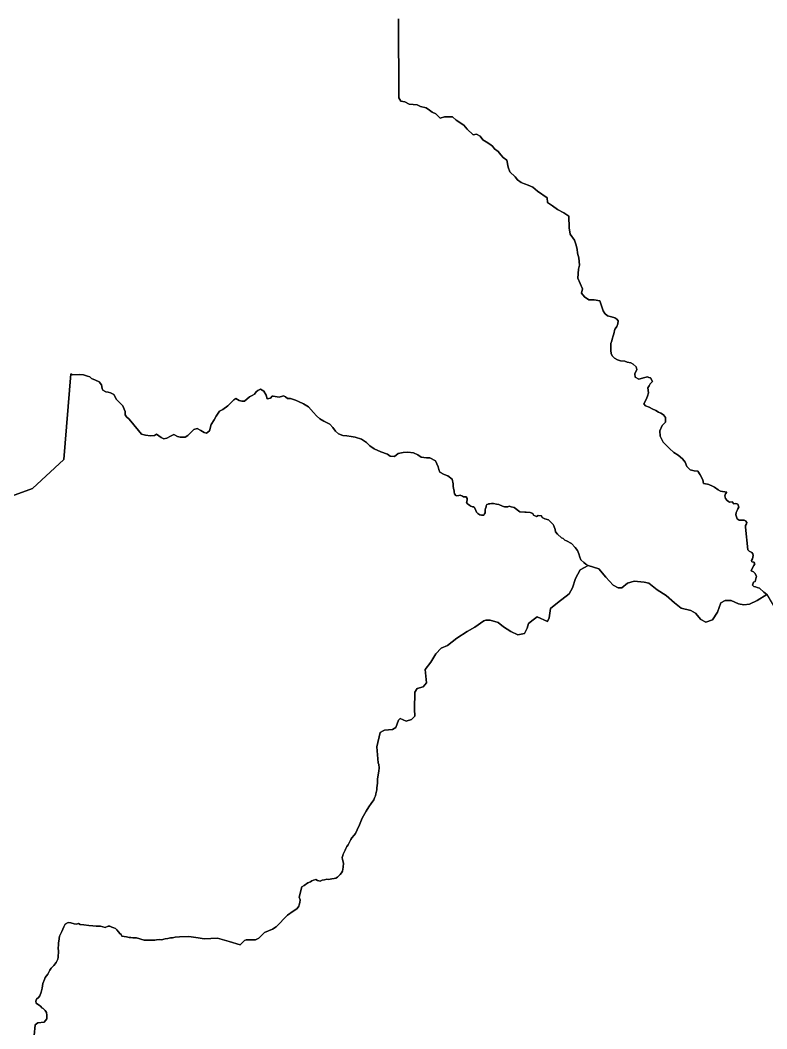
# Model space of a CAD drawing. Header units: inches. Extents: x 33.9 to 41.9, y -4.8 to 5.4.
# Drawn here: x 37.971 to 38.417, y -0.328 to 0.274 of the extents above; entities that cross this region are included whole.
import ezdxf

# ---------------------------------------------------------------- set-up
doc = ezdxf.new("R2010")
doc.units = ezdxf.units.IN
doc.header["$MEASUREMENT"] = 0
doc.layers.add('Counties', color=7, linetype='Continuous')

msp = doc.modelspace()

# ---------------------------------------------------------------- linework, layer by layer
at = {"layer": 'Counties'}
for points in [[(38.19649, 0.27515), (38.19667, 0.22812), (38.19793, 0.22612), (38.20033, 0.22566), (38.20296, 0.22431), (38.20779, 0.22381), (38.20962, 0.22284), (38.21312, 0.22203), (38.21501, 0.22058), (38.21673, 0.21943), (38.21879, 0.21839), (38.2214, 0.21589), (38.22412, 0.21667), (38.2263, 0.21672), (38.22883, 0.21672), (38.23101, 0.2147), (38.23565, 0.21159), (38.23759, 0.20929), (38.2412, 0.20589), (38.24321, 0.20624), (38.24528, 0.20502), (38.24688, 0.20283), (38.249, 0.20163), (38.25124, 0.20025), (38.2527, 0.19906), (38.25395, 0.19753), (38.25608, 0.19588), (38.25777, 0.19398), (38.25921, 0.19245), (38.26134, 0.19074), (38.26214, 0.18657), (38.26307, 0.18384), (38.2662, 0.18073), (38.26764, 0.17908), (38.26983, 0.17743), (38.2719, 0.17654), (38.2741, 0.17577), (38.27692, 0.17462), (38.27967, 0.17227), (38.28544, 0.16826), (38.28562, 0.16548), (38.28863, 0.16338), (38.29151, 0.16134), (38.29527, 0.1593), (38.29839, 0.15726), (38.2985, 0.15038), (38.29905, 0.14653), (38.30174, 0.14298), (38.30261, 0.14063), (38.30329, 0.1376), (38.30362, 0.13525), (38.30434, 0.13229), (38.30476, 0.12805), (38.30419, 0.12553), (38.30366, 0.12016), (38.30653, 0.1139), (38.30595, 0.11131), (38.3077, 0.10915), (38.31027, 0.10731), (38.31341, 0.10726), (38.31693, 0.10671), (38.31886, 0.10064), (38.31985, 0.09911), (38.32136, 0.09765), (38.32387, 0.09714), (38.32575, 0.09656), (38.32694, 0.09573), (38.32776, 0.09465), (38.32769, 0.09295), (38.32712, 0.09134), (38.32603, 0.08996), (38.32593, 0.08981), (38.32523, 0.0869), (38.32489, 0.0857), (38.32419, 0.08374), (38.32405, 0.08268), (38.32347, 0.08118), (38.3235, 0.07704), (38.32359, 0.07528), (38.32428, 0.07383), (38.32572, 0.07237), (38.32735, 0.07148), (38.32923, 0.0709), (38.33187, 0.07069), (38.33325, 0.07012), (38.33532, 0.06967), (38.3367, 0.06884), (38.33852, 0.06731), (38.33897, 0.06568), (38.33787, 0.06296), (38.33805, 0.061), (38.34025, 0.05979), (38.3437, 0.06087), (38.34537, 0.06132), (38.34622, 0.0609), (38.34719, 0.06063), (38.34828, 0.05848), (38.34687, 0.05701), (38.34631, 0.05597), (38.34558, 0.05469), (38.34605, 0.05174), (38.34537, 0.04966), (38.34463, 0.0477), (38.34322, 0.04513), (38.34419, 0.0439), (38.34639, 0.04309), (38.34815, 0.0421), (38.35041, 0.04117), (38.35187, 0.04024), (38.35339, 0.0395), (38.35491, 0.03863), (38.35611, 0.03704), (38.35618, 0.03421), (38.35403, 0.03226), (38.35274, 0.02908), (38.35285, 0.02582), (38.35473, 0.02226), (38.35655, 0.02035), (38.35849, 0.01837), (38.36117, 0.01597), (38.3636, 0.01442), (38.36634, 0.01226), (38.36786, 0.01029), (38.36889, 0.00771), (38.37095, 0.00574), (38.37321, 0.00505), (38.37541, 0.0048), (38.3768, 0.0027), (38.3785, -0.00031), (38.37889, -0.00255), (38.38009, -0.00273), (38.3813, -0.0029), (38.3821, -0.00313), (38.38422, -0.004), (38.38531, -0.00475), (38.38749, -0.0063), (38.38898, -0.007), (38.39283, -0.0077), (38.39202, -0.00867), (38.39162, -0.00983), (38.39191, -0.01137), (38.39294, -0.01258), (38.3938, -0.01316), (38.39443, -0.01362), (38.39604, -0.01339), (38.39701, -0.0146), (38.39822, -0.01443), (38.39931, -0.01489), (38.39988, -0.01662), (38.39936, -0.01765), (38.39884, -0.01869), (38.39832, -0.01989), (38.39809, -0.02128), (38.39895, -0.02363), (38.40004, -0.02438), (38.40205, -0.02438), (38.40314, -0.02445), (38.404, -0.02485), (38.40463, -0.02578), (38.40451, -0.02663), (38.40382, -0.02761), (38.40382, -0.02853), (38.40541, -0.04222), (38.4061, -0.04291), (38.40684, -0.04343), (38.40765, -0.04383), (38.40822, -0.04459), (38.40856, -0.04545), (38.40804, -0.04745), (38.40741, -0.0485), (38.40769, -0.04924), (38.40884, -0.04959), (38.40953, -0.0505), (38.40895, -0.05148), (38.40792, -0.05338), (38.4074, -0.0547), (38.40878, -0.05534), (38.40946, -0.05603), (38.41044, -0.05781), (38.40963, -0.06109), (38.40866, -0.06155), (38.40802, -0.06327), (38.40882, -0.06407), (38.40986, -0.06431), (38.41083, -0.06465), (38.41226, -0.06506), (38.41494, -0.06738), (38.41666, -0.06882), (38.41085, -0.07237), (38.40625, -0.07471), (38.40295, -0.07505), (38.39965, -0.07439), (38.39537, -0.0724), (38.39174, -0.0724), (38.38911, -0.07374), (38.38715, -0.0794), (38.38419, -0.08407), (38.38024, -0.08541), (38.37727, -0.08375), (38.37397, -0.08009), (38.37133, -0.07843), (38.3654, -0.0771), (38.36143, -0.07378), (38.35648, -0.06946), (38.3512, -0.06613), (38.34625, -0.06214), (38.34328, -0.06148), (38.33735, -0.06082), (38.3334, -0.06216), (38.33011, -0.06483), (38.32781, -0.06483), (38.32484, -0.06317), (38.32054, -0.05852), (38.31625, -0.05353), (38.30998, -0.05154), (38.3085, -0.05067), (38.30727, -0.04979), (38.30558, -0.04817), (38.30494, -0.04659), (38.30439, -0.04456), (38.30348, -0.04252), (38.3022, -0.04067), (38.29992, -0.03826), (38.29701, -0.0367), (38.29598, -0.03629), (38.29506, -0.03528), (38.29396, -0.03499), (38.29158, -0.03286), (38.29035, -0.03142), (38.29024, -0.03006), (38.28941, -0.02774), (38.28903, -0.02697), (38.28686, -0.0248), (38.28627, -0.02425), (38.28404, -0.02357), (38.2825, -0.02284), (38.28209, -0.02181), (38.27995, -0.02169), (38.27904, -0.02217), (38.27718, -0.02134), (38.27684, -0.02045), (38.27534, -0.01978), (38.27292, -0.01962), (38.27204, -0.0196), (38.26898, -0.01943), (38.26559, -0.01688), (38.26385, -0.01641), (38.26263, -0.01614), (38.26184, -0.01645), (38.25989, -0.01647), (38.25865, -0.01603), (38.2565, -0.01499), (38.25521, -0.01478), (38.25328, -0.01451), (38.25223, -0.01452), (38.25122, -0.01474), (38.2504, -0.01466), (38.25011, -0.01476), (38.24939, -0.01504), (38.24897, -0.01591), (38.24895, -0.01646), (38.24848, -0.01743), (38.24835, -0.01814), (38.24827, -0.01907), (38.24833, -0.01998), (38.248, -0.02059), (38.24749, -0.02133), (38.24692, -0.02142), (38.24618, -0.0214), (38.24509, -0.02118), (38.24448, -0.02084), (38.24404, -0.02045), (38.24356, -0.02), (38.24327, -0.01956), (38.24283, -0.0187), (38.242, -0.01679), (38.24152, -0.01643), (38.24088, -0.01638), (38.23988, -0.01605), (38.23921, -0.01566), (38.23835, -0.01509), (38.23792, -0.01484), (38.23721, -0.01387), (38.23735, -0.01348), (38.2376, -0.01209), (38.23765, -0.01147), (38.23696, -0.01047), (38.23632, -0.01049), (38.23546, -0.01042), (38.23481, -0.01008), (38.23342, -0.00949), (38.23268, -0.00972), (38.23149, -0.00989), (38.23088, -0.00969), (38.23001, -0.00862), (38.22976, -0.0075), (38.22976, -0.0068), (38.2295, -0.00539), (38.22927, -0.00406), (38.22922, -0.00326), (38.22918, -0.00275), (38.22873, 0.00006), (38.22602, 0.00218), (38.22393, 0.00294), (38.22135, 0.00419), (38.22074, 0.0058), (38.22025, 0.00741), (38.21866, 0.01114), (38.21534, 0.01277), (38.21337, 0.0129), (38.21004, 0.01329), (38.20819, 0.01454), (38.20549, 0.01579), (38.20216, 0.01618), (38.19932, 0.01595), (38.19636, 0.01534), (38.19413, 0.01362), (38.19167, 0.01375), (38.18995, 0.015), (38.18601, 0.01638), (38.18195, 0.01826), (38.17937, 0.02001), (38.1774, 0.022), (38.17445, 0.024), (38.17075, 0.02514), (38.16829, 0.02564), (38.1657, 0.02603), (38.16324, 0.02616), (38.16065, 0.02717), (38.15893, 0.02879), (38.15734, 0.0309), (38.1555, 0.03289), (38.15193, 0.03477), (38.14959, 0.03614), (38.1475, 0.03801), (38.14578, 0.03988), (38.14284, 0.04337), (38.13976, 0.04512), (38.13681, 0.04649), (38.13496, 0.04725), (38.13201, 0.04825), (38.13028, 0.04838), (38.12905, 0.04938), (38.12782, 0.04989), (38.12721, 0.04976), (38.12523, 0.04915), (38.12289, 0.04941), (38.12166, 0.04979), (38.12104, 0.04967), (38.12005, 0.04856), (38.11808, 0.0482), (38.11759, 0.05031), (38.11612, 0.05279), (38.11403, 0.05379), (38.11242, 0.05318), (38.11143, 0.05232), (38.11044, 0.05096), (38.10908, 0.0501), (38.10748, 0.04924), (38.10463, 0.04678), (38.1029, 0.04679), (38.10143, 0.04717), (38.09934, 0.04829), (38.09822, 0.04755), (38.09649, 0.04583), (38.09451, 0.04386), (38.09154, 0.04176), (38.08956, 0.04066), (38.08758, 0.03769), (38.08634, 0.03547), (38.08472, 0.03275), (38.0836, 0.02892), (38.08187, 0.02756), (38.08051, 0.02794), (38.07855, 0.02919), (38.07633, 0.03032), (38.07435, 0.02971), (38.07225, 0.02773), (38.07077, 0.02625), (38.06916, 0.02527), (38.06608, 0.02516), (38.0646, 0.02554), (38.06238, 0.02679), (38.06028, 0.02581), (38.05818, 0.02458), (38.05633, 0.02422), (38.05473, 0.02497), (38.05203, 0.02697), (38.05067, 0.02623), (38.04845, 0.02599), (38.04537, 0.02638), (38.04303, 0.02701), (38.04119, 0.02913), (38.03554, 0.03603), (38.03407, 0.03728), (38.03333, 0.03846), (38.03316, 0.04063), (38.03267, 0.04199), (38.03175, 0.04392), (38.02807, 0.04766), (38.02654, 0.0507), (38.02451, 0.05164), (38.02309, 0.05202), (38.02161, 0.05233), (38.01995, 0.05327), (38.0194, 0.0542), (38.0191, 0.05644), (38.01763, 0.0583), (38.01548, 0.05931), (38.01314, 0.06031), (38.01209, 0.06118), (38.01068, 0.06168), (38.00957, 0.062), (38.00834, 0.0625), (38.00581, 0.06258), (38.00189, 0.06253), (38.00137, 0.06259), (38.00086, 0.06298), (37.9966, 0.01177), (37.97791, -0.00555), (37.95032, -0.01536)], [(38.19649, 0.27515), (38.19667, 0.22812), (38.19793, 0.22612), (38.20033, 0.22566), (38.20296, 0.22431), (38.20779, 0.22381), (38.20962, 0.22284), (38.21312, 0.22203), (38.21501, 0.22058), (38.21673, 0.21943), (38.21879, 0.21839), (38.2214, 0.21589), (38.22412, 0.21667), (38.2263, 0.21672), (38.22883, 0.21672), (38.23101, 0.2147), (38.23565, 0.21159), (38.23759, 0.20929), (38.2412, 0.20589), (38.24321, 0.20624), (38.24528, 0.20502), (38.24688, 0.20283), (38.249, 0.20163), (38.25124, 0.20025), (38.2527, 0.19906), (38.25395, 0.19753), (38.25608, 0.19588), (38.25777, 0.19398), (38.25921, 0.19245), (38.26134, 0.19074), (38.26214, 0.18657), (38.26307, 0.18384), (38.2662, 0.18073), (38.26764, 0.17908), (38.26983, 0.17743), (38.2719, 0.17654), (38.2741, 0.17577), (38.27692, 0.17462), (38.27967, 0.17227), (38.28544, 0.16826), (38.28562, 0.16548), (38.28863, 0.16338), (38.29151, 0.16134), (38.29527, 0.1593), (38.29839, 0.15726), (38.2985, 0.15038), (38.29905, 0.14653), (38.30174, 0.14298), (38.30261, 0.14063), (38.30329, 0.1376), (38.30362, 0.13525), (38.30434, 0.13229), (38.30476, 0.12805), (38.30419, 0.12553), (38.30366, 0.12016), (38.30653, 0.1139), (38.30595, 0.11131), (38.3077, 0.10915), (38.31027, 0.10731), (38.31341, 0.10726), (38.31693, 0.10671), (38.31886, 0.10064), (38.31985, 0.09911), (38.32136, 0.09765), (38.32387, 0.09714), (38.32575, 0.09656), (38.32694, 0.09573), (38.32776, 0.09465), (38.32769, 0.09295), (38.32712, 0.09134), (38.32603, 0.08996), (38.32593, 0.08981), (38.32523, 0.0869), (38.32489, 0.0857), (38.32419, 0.08374), (38.32405, 0.08268), (38.32347, 0.08118), (38.3235, 0.07704), (38.32359, 0.07528), (38.32428, 0.07383), (38.32572, 0.07237), (38.32735, 0.07148), (38.32923, 0.0709), (38.33187, 0.07069), (38.33325, 0.07012), (38.33532, 0.06967), (38.3367, 0.06884), (38.33852, 0.06731), (38.33897, 0.06568), (38.33787, 0.06296), (38.33805, 0.061), (38.34025, 0.05979), (38.3437, 0.06087), (38.34537, 0.06132), (38.34622, 0.0609), (38.34719, 0.06063), (38.34828, 0.05848), (38.34687, 0.05701), (38.34631, 0.05597), (38.34558, 0.05469), (38.34605, 0.05174), (38.34537, 0.04966), (38.34463, 0.0477), (38.34322, 0.04513), (38.34419, 0.0439), (38.34639, 0.04309), (38.34815, 0.0421), (38.35041, 0.04117), (38.35187, 0.04024), (38.35339, 0.0395), (38.35491, 0.03863), (38.35611, 0.03704), (38.35618, 0.03421), (38.35403, 0.03226), (38.35274, 0.02908), (38.35285, 0.02582), (38.35473, 0.02226), (38.35655, 0.02035), (38.35849, 0.01837), (38.36117, 0.01597), (38.3636, 0.01442), (38.36634, 0.01226), (38.36786, 0.01029), (38.36889, 0.00771), (38.37095, 0.00574), (38.37321, 0.00505), (38.37541, 0.0048), (38.3768, 0.0027), (38.3785, -0.00031), (38.37889, -0.00255), (38.38009, -0.00273), (38.3813, -0.0029), (38.3821, -0.00313), (38.38422, -0.004), (38.38531, -0.00475), (38.38749, -0.0063), (38.38898, -0.007), (38.39283, -0.0077), (38.39202, -0.00867), (38.39162, -0.00983), (38.39191, -0.01137), (38.39294, -0.01258), (38.3938, -0.01316), (38.39443, -0.01362), (38.39604, -0.01339), (38.39701, -0.0146), (38.39822, -0.01443), (38.39931, -0.01489), (38.39988, -0.01662), (38.39936, -0.01765), (38.39884, -0.01869), (38.39832, -0.01989), (38.39809, -0.02128), (38.39895, -0.02363), (38.40004, -0.02438), (38.40205, -0.02438), (38.40314, -0.02445), (38.404, -0.02485), (38.40463, -0.02578), (38.40451, -0.02663), (38.40382, -0.02761), (38.40382, -0.02853), (38.40541, -0.04222), (38.4061, -0.04291), (38.40684, -0.04343), (38.40765, -0.04383), (38.40822, -0.04459), (38.40856, -0.04545), (38.40804, -0.04745), (38.40741, -0.0485), (38.40769, -0.04924), (38.40884, -0.04959), (38.40953, -0.0505), (38.40895, -0.05148), (38.40792, -0.05338), (38.4074, -0.0547), (38.40878, -0.05534), (38.40946, -0.05603), (38.41044, -0.05781), (38.40963, -0.06109), (38.40866, -0.06155), (38.40802, -0.06327), (38.40882, -0.06407), (38.40986, -0.06431), (38.41083, -0.06465), (38.41226, -0.06506), (38.41494, -0.06738), (38.41666, -0.06882), (38.41085, -0.07237), (38.40625, -0.07471), (38.40295, -0.07505), (38.39965, -0.07439), (38.39537, -0.0724), (38.39174, -0.0724), (38.38911, -0.07374), (38.38715, -0.0794), (38.38419, -0.08407), (38.38024, -0.08541), (38.37727, -0.08375), (38.37397, -0.08009), (38.37133, -0.07843), (38.3654, -0.0771), (38.36143, -0.07378), (38.35648, -0.06946), (38.3512, -0.06613), (38.34625, -0.06214), (38.34328, -0.06148), (38.33735, -0.06082), (38.3334, -0.06216), (38.33011, -0.06483), (38.32781, -0.06483), (38.32484, -0.06317), (38.32054, -0.05852), (38.31625, -0.05353), (38.30998, -0.05154), (38.3085, -0.05067), (38.30727, -0.04979), (38.30558, -0.04817), (38.30494, -0.04659), (38.30439, -0.04456), (38.30348, -0.04252), (38.3022, -0.04067), (38.29992, -0.03826), (38.29701, -0.0367), (38.29598, -0.03629), (38.29506, -0.03528), (38.29396, -0.03499), (38.29158, -0.03286), (38.29035, -0.03142), (38.29024, -0.03006), (38.28941, -0.02774), (38.28903, -0.02697), (38.28686, -0.0248), (38.28627, -0.02425), (38.28404, -0.02357), (38.2825, -0.02284), (38.28209, -0.02181), (38.27995, -0.02169), (38.27904, -0.02217), (38.27718, -0.02134), (38.27684, -0.02045), (38.27534, -0.01978), (38.27292, -0.01962), (38.27204, -0.0196), (38.26898, -0.01943), (38.26559, -0.01688), (38.26385, -0.01641), (38.26263, -0.01614), (38.26184, -0.01645), (38.25989, -0.01647), (38.25865, -0.01603), (38.2565, -0.01499), (38.25521, -0.01478), (38.25328, -0.01451), (38.25223, -0.01452), (38.25122, -0.01474), (38.2504, -0.01466), (38.25011, -0.01476), (38.24939, -0.01504), (38.24897, -0.01591), (38.24895, -0.01646), (38.24848, -0.01743), (38.24835, -0.01814), (38.24827, -0.01907), (38.24833, -0.01998), (38.248, -0.02059), (38.24749, -0.02133), (38.24692, -0.02142), (38.24618, -0.0214), (38.24509, -0.02118), (38.24448, -0.02084), (38.24404, -0.02045), (38.24356, -0.02), (38.24327, -0.01956), (38.24283, -0.0187), (38.242, -0.01679), (38.24152, -0.01643), (38.24088, -0.01638), (38.23988, -0.01605), (38.23921, -0.01566), (38.23835, -0.01509), (38.23792, -0.01484), (38.23721, -0.01387), (38.23735, -0.01348), (38.2376, -0.01209), (38.23765, -0.01147), (38.23696, -0.01047), (38.23632, -0.01049), (38.23546, -0.01042), (38.23481, -0.01008), (38.23342, -0.00949), (38.23268, -0.00972), (38.23149, -0.00989), (38.23088, -0.00969), (38.23001, -0.00862), (38.22976, -0.0075), (38.22976, -0.0068), (38.2295, -0.00539), (38.22927, -0.00406), (38.22922, -0.00326), (38.22918, -0.00275), (38.22873, 0.00006), (38.22602, 0.00218), (38.22393, 0.00294), (38.22135, 0.00419), (38.22074, 0.0058), (38.22025, 0.00741), (38.21866, 0.01114), (38.21534, 0.01277), (38.21337, 0.0129), (38.21004, 0.01329), (38.20819, 0.01454), (38.20549, 0.01579), (38.20216, 0.01618), (38.19932, 0.01595), (38.19636, 0.01534), (38.19413, 0.01362), (38.19167, 0.01375), (38.18995, 0.015), (38.18601, 0.01638), (38.18195, 0.01826), (38.17937, 0.02001), (38.1774, 0.022), (38.17445, 0.024), (38.17075, 0.02514), (38.16829, 0.02564), (38.1657, 0.02603), (38.16324, 0.02616), (38.16065, 0.02717), (38.15893, 0.02879), (38.15734, 0.0309), (38.1555, 0.03289), (38.15193, 0.03477), (38.14959, 0.03614), (38.1475, 0.03801), (38.14578, 0.03988), (38.14284, 0.04337), (38.13976, 0.04512), (38.13681, 0.04649), (38.13496, 0.04725), (38.13201, 0.04825), (38.13028, 0.04838), (38.12905, 0.04938), (38.12782, 0.04989), (38.12721, 0.04976), (38.12523, 0.04915), (38.12289, 0.04941), (38.12166, 0.04979), (38.12104, 0.04967), (38.12005, 0.04856), (38.11808, 0.0482), (38.11759, 0.05031), (38.11612, 0.05279), (38.11403, 0.05379), (38.11242, 0.05318), (38.11143, 0.05232), (38.11044, 0.05096), (38.10908, 0.0501), (38.10748, 0.04924), (38.10463, 0.04678), (38.1029, 0.04679), (38.10143, 0.04717), (38.09934, 0.04829), (38.09822, 0.04755), (38.09649, 0.04583), (38.09451, 0.04386), (38.09154, 0.04176), (38.08956, 0.04066), (38.08758, 0.03769), (38.08634, 0.03547), (38.08472, 0.03275), (38.0836, 0.02892), (38.08187, 0.02756), (38.08051, 0.02794), (38.07855, 0.02919), (38.07633, 0.03032), (38.07435, 0.02971), (38.07225, 0.02773), (38.07077, 0.02625), (38.06916, 0.02527), (38.06608, 0.02516), (38.0646, 0.02554), (38.06238, 0.02679), (38.06028, 0.02581), (38.05818, 0.02458), (38.05633, 0.02422), (38.05473, 0.02497), (38.05203, 0.02697), (38.05067, 0.02623), (38.04845, 0.02599), (38.04537, 0.02638), (38.04303, 0.02701), (38.04119, 0.02913), (38.03554, 0.03603), (38.03407, 0.03728), (38.03333, 0.03846), (38.03316, 0.04063), (38.03267, 0.04199), (38.03175, 0.04392), (38.02807, 0.04766), (38.02654, 0.0507), (38.02451, 0.05164), (38.02309, 0.05202), (38.02161, 0.05233), (38.01995, 0.05327), (38.0194, 0.0542), (38.0191, 0.05644), (38.01763, 0.0583), (38.01548, 0.05931), (38.01314, 0.06031), (38.01209, 0.06118), (38.01068, 0.06168), (38.00957, 0.062), (38.00834, 0.0625), (38.00581, 0.06258), (38.00189, 0.06253), (38.00137, 0.06259), (38.00086, 0.06298), (37.9966, 0.01177), (37.97791, -0.00555), (37.95032, -0.01536)], [(38.41666, -0.06882), (38.41494, -0.06738), (38.41226, -0.06506), (38.41083, -0.06465), (38.40986, -0.06431), (38.40882, -0.06407), (38.40802, -0.06327), (38.40866, -0.06155), (38.40963, -0.06109), (38.41044, -0.05781), (38.40946, -0.05603), (38.40878, -0.05534), (38.4074, -0.0547), (38.40792, -0.05338), (38.40895, -0.05148), (38.40953, -0.0505), (38.40884, -0.04959), (38.40769, -0.04924), (38.40741, -0.0485), (38.40804, -0.04745), (38.40856, -0.04545), (38.40822, -0.04459), (38.40765, -0.04383), (38.40684, -0.04343), (38.4061, -0.04291), (38.40541, -0.04222), (38.40382, -0.02853), (38.40382, -0.02761), (38.40451, -0.02663), (38.40463, -0.02578), (38.404, -0.02485), (38.40314, -0.02445), (38.40205, -0.02438), (38.40004, -0.02438), (38.39895, -0.02363), (38.39809, -0.02128), (38.39832, -0.01989), (38.39884, -0.01869), (38.39936, -0.01765), (38.39988, -0.01662), (38.39931, -0.01489), (38.39822, -0.01443), (38.39701, -0.0146), (38.39604, -0.01339), (38.39443, -0.01362), (38.3938, -0.01316), (38.39294, -0.01258), (38.39191, -0.01137), (38.39162, -0.00983), (38.39202, -0.00867), (38.39283, -0.0077), (38.38898, -0.007), (38.38749, -0.0063), (38.38531, -0.00475), (38.38422, -0.004), (38.3821, -0.00313), (38.3813, -0.0029), (38.38009, -0.00273), (38.37889, -0.00255), (38.3785, -0.00031), (38.3768, 0.0027), (38.37541, 0.0048), (38.37321, 0.00505), (38.37095, 0.00574), (38.36889, 0.00771), (38.36786, 0.01029), (38.36634, 0.01226), (38.3636, 0.01442), (38.36117, 0.01597), (38.35849, 0.01837), (38.35655, 0.02035), (38.35473, 0.02226), (38.35285, 0.02582), (38.35274, 0.02908), (38.35403, 0.03226), (38.35618, 0.03421), (38.35611, 0.03704), (38.35491, 0.03863), (38.35339, 0.0395), (38.35187, 0.04024), (38.35041, 0.04117), (38.34815, 0.0421), (38.34639, 0.04309), (38.34419, 0.0439), (38.34322, 0.04513), (38.34463, 0.0477), (38.34537, 0.04966), (38.34605, 0.05174), (38.34558, 0.05469), (38.34631, 0.05597), (38.34687, 0.05701), (38.34828, 0.05848), (38.34719, 0.06063), (38.34622, 0.0609), (38.34537, 0.06132), (38.3437, 0.06087), (38.34025, 0.05979), (38.33805, 0.061), (38.33787, 0.06296), (38.33897, 0.06568), (38.33852, 0.06731), (38.3367, 0.06884), (38.33532, 0.06967), (38.33325, 0.07012), (38.33187, 0.07069), (38.32923, 0.0709), (38.32735, 0.07148), (38.32572, 0.07237), (38.32428, 0.07383), (38.32359, 0.07528), (38.3235, 0.07704), (38.32347, 0.08118), (38.32405, 0.08268), (38.32419, 0.08374), (38.32489, 0.0857), (38.32523, 0.0869), (38.32593, 0.08981), (38.32603, 0.08996), (38.32712, 0.09134), (38.32769, 0.09295), (38.32776, 0.09465), (38.32694, 0.09573), (38.32575, 0.09656), (38.32387, 0.09714), (38.32136, 0.09765), (38.31985, 0.09911), (38.31886, 0.10064), (38.31693, 0.10671), (38.31341, 0.10726), (38.31027, 0.10731), (38.3077, 0.10915), (38.30595, 0.11131), (38.30653, 0.1139), (38.30366, 0.12016), (38.30419, 0.12553), (38.30476, 0.12805), (38.30434, 0.13229), (38.30362, 0.13525), (38.30329, 0.1376), (38.30261, 0.14063), (38.30174, 0.14298), (38.29905, 0.14653), (38.2985, 0.15038), (38.29839, 0.15726), (38.29527, 0.1593), (38.29151, 0.16134), (38.28863, 0.16338), (38.28562, 0.16548), (38.28544, 0.16826), (38.27967, 0.17227), (38.27692, 0.17462), (38.2741, 0.17577), (38.2719, 0.17654), (38.26983, 0.17743), (38.26764, 0.17908), (38.2662, 0.18073), (38.26307, 0.18384), (38.26214, 0.18657), (38.26134, 0.19074), (38.25921, 0.19245), (38.25777, 0.19398), (38.25608, 0.19588), (38.25395, 0.19753), (38.2527, 0.19906), (38.25124, 0.20025), (38.249, 0.20163), (38.24688, 0.20283), (38.24528, 0.20502), (38.24321, 0.20624), (38.2412, 0.20589), (38.23759, 0.20929), (38.23565, 0.21159), (38.23101, 0.2147), (38.22883, 0.21672), (38.2263, 0.21672), (38.22412, 0.21667), (38.2214, 0.21589), (38.21879, 0.21839), (38.21673, 0.21943), (38.21501, 0.22058), (38.21312, 0.22203), (38.20962, 0.22284), (38.20779, 0.22381), (38.20296, 0.22431), (38.20033, 0.22566), (38.19793, 0.22612), (38.19667, 0.22812), (38.19649, 0.27515)], [(38.41666, -0.06882), (38.41494, -0.06738), (38.41226, -0.06506), (38.41083, -0.06465), (38.40986, -0.06431), (38.40882, -0.06407), (38.40802, -0.06327), (38.40866, -0.06155), (38.40963, -0.06109), (38.41044, -0.05781), (38.40946, -0.05603), (38.40878, -0.05534), (38.4074, -0.0547), (38.40792, -0.05338), (38.40895, -0.05148), (38.40953, -0.0505), (38.40884, -0.04959), (38.40769, -0.04924), (38.40741, -0.0485), (38.40804, -0.04745), (38.40856, -0.04545), (38.40822, -0.04459), (38.40765, -0.04383), (38.40684, -0.04343), (38.4061, -0.04291), (38.40541, -0.04222), (38.40382, -0.02853), (38.40382, -0.02761), (38.40451, -0.02663), (38.40463, -0.02578), (38.404, -0.02485), (38.40314, -0.02445), (38.40205, -0.02438), (38.40004, -0.02438), (38.39895, -0.02363), (38.39809, -0.02128), (38.39832, -0.01989), (38.39884, -0.01869), (38.39936, -0.01765), (38.39988, -0.01662), (38.39931, -0.01489), (38.39822, -0.01443), (38.39701, -0.0146), (38.39604, -0.01339), (38.39443, -0.01362), (38.3938, -0.01316), (38.39294, -0.01258), (38.39191, -0.01137), (38.39162, -0.00983), (38.39202, -0.00867), (38.39283, -0.0077), (38.38898, -0.007), (38.38749, -0.0063), (38.38531, -0.00475), (38.38422, -0.004), (38.3821, -0.00313), (38.3813, -0.0029), (38.38009, -0.00273), (38.37889, -0.00255), (38.3785, -0.00031), (38.3768, 0.0027), (38.37541, 0.0048), (38.37321, 0.00505), (38.37095, 0.00574), (38.36889, 0.00771), (38.36786, 0.01029), (38.36634, 0.01226), (38.3636, 0.01442), (38.36117, 0.01597), (38.35849, 0.01837), (38.35655, 0.02035), (38.35473, 0.02226), (38.35285, 0.02582), (38.35274, 0.02908), (38.35403, 0.03226), (38.35618, 0.03421), (38.35611, 0.03704), (38.35491, 0.03863), (38.35339, 0.0395), (38.35187, 0.04024), (38.35041, 0.04117), (38.34815, 0.0421), (38.34639, 0.04309), (38.34419, 0.0439), (38.34322, 0.04513), (38.34463, 0.0477), (38.34537, 0.04966), (38.34605, 0.05174), (38.34558, 0.05469), (38.34631, 0.05597), (38.34687, 0.05701), (38.34828, 0.05848), (38.34719, 0.06063), (38.34622, 0.0609), (38.34537, 0.06132), (38.3437, 0.06087), (38.34025, 0.05979), (38.33805, 0.061), (38.33787, 0.06296), (38.33897, 0.06568), (38.33852, 0.06731), (38.3367, 0.06884), (38.33532, 0.06967), (38.33325, 0.07012), (38.33187, 0.07069), (38.32923, 0.0709), (38.32735, 0.07148), (38.32572, 0.07237), (38.32428, 0.07383), (38.32359, 0.07528), (38.3235, 0.07704), (38.32347, 0.08118), (38.32405, 0.08268), (38.32419, 0.08374), (38.32489, 0.0857), (38.32523, 0.0869), (38.32593, 0.08981), (38.32603, 0.08996), (38.32712, 0.09134), (38.32769, 0.09295), (38.32776, 0.09465), (38.32694, 0.09573), (38.32575, 0.09656), (38.32387, 0.09714), (38.32136, 0.09765), (38.31985, 0.09911), (38.31886, 0.10064), (38.31693, 0.10671), (38.31341, 0.10726), (38.31027, 0.10731), (38.3077, 0.10915), (38.30595, 0.11131), (38.30653, 0.1139), (38.30366, 0.12016), (38.30419, 0.12553), (38.30476, 0.12805), (38.30434, 0.13229), (38.30362, 0.13525), (38.30329, 0.1376), (38.30261, 0.14063), (38.30174, 0.14298), (38.29905, 0.14653), (38.2985, 0.15038), (38.29839, 0.15726), (38.29527, 0.1593), (38.29151, 0.16134), (38.28863, 0.16338), (38.28562, 0.16548), (38.28544, 0.16826), (38.27967, 0.17227), (38.27692, 0.17462), (38.2741, 0.17577), (38.2719, 0.17654), (38.26983, 0.17743), (38.26764, 0.17908), (38.2662, 0.18073), (38.26307, 0.18384), (38.26214, 0.18657), (38.26134, 0.19074), (38.25921, 0.19245), (38.25777, 0.19398), (38.25608, 0.19588), (38.25395, 0.19753), (38.2527, 0.19906), (38.25124, 0.20025), (38.249, 0.20163), (38.24688, 0.20283), (38.24528, 0.20502), (38.24321, 0.20624), (38.2412, 0.20589), (38.23759, 0.20929), (38.23565, 0.21159), (38.23101, 0.2147), (38.22883, 0.21672), (38.2263, 0.21672), (38.22412, 0.21667), (38.2214, 0.21589), (38.21879, 0.21839), (38.21673, 0.21943), (38.21501, 0.22058), (38.21312, 0.22203), (38.20962, 0.22284), (38.20779, 0.22381), (38.20296, 0.22431), (38.20033, 0.22566), (38.19793, 0.22612), (38.19667, 0.22812), (38.19649, 0.27515)], [(37.95032, -0.01536), (37.97791, -0.00555), (37.9966, 0.01177), (38.00086, 0.06298), (38.00137, 0.06259), (38.00189, 0.06253), (38.00581, 0.06258), (38.00834, 0.0625), (38.00957, 0.062), (38.01068, 0.06168), (38.01209, 0.06118), (38.01314, 0.06031), (38.01548, 0.05931), (38.01763, 0.0583), (38.0191, 0.05644), (38.0194, 0.0542), (38.01995, 0.05327), (38.02161, 0.05233), (38.02309, 0.05202), (38.02451, 0.05164), (38.02654, 0.0507), (38.02807, 0.04766), (38.03175, 0.04392), (38.03267, 0.04199), (38.03316, 0.04063), (38.03333, 0.03846), (38.03407, 0.03728), (38.03554, 0.03603), (38.04119, 0.02913), (38.04303, 0.02701), (38.04537, 0.02638), (38.04845, 0.02599), (38.05067, 0.02623), (38.05203, 0.02697), (38.05473, 0.02497), (38.05633, 0.02422), (38.05818, 0.02458), (38.06028, 0.02581), (38.06238, 0.02679), (38.0646, 0.02554), (38.06608, 0.02516), (38.06916, 0.02527), (38.07077, 0.02625), (38.07225, 0.02773), (38.07435, 0.02971), (38.07633, 0.03032), (38.07855, 0.02919), (38.08051, 0.02794), (38.08187, 0.02756), (38.0836, 0.02892), (38.08472, 0.03275), (38.08634, 0.03547), (38.08758, 0.03769), (38.08956, 0.04066), (38.09154, 0.04176), (38.09451, 0.04386), (38.09649, 0.04583), (38.09822, 0.04755), (38.09934, 0.04829), (38.10143, 0.04717), (38.1029, 0.04679), (38.10463, 0.04678), (38.10748, 0.04924), (38.10908, 0.0501), (38.11044, 0.05096), (38.11143, 0.05232), (38.11242, 0.05318), (38.11403, 0.05379), (38.11612, 0.05279), (38.11759, 0.05031), (38.11808, 0.0482), (38.12005, 0.04856), (38.12104, 0.04967), (38.12166, 0.04979), (38.12289, 0.04941), (38.12523, 0.04915), (38.12721, 0.04976), (38.12782, 0.04989), (38.12905, 0.04938), (38.13028, 0.04838), (38.13201, 0.04825), (38.13496, 0.04725), (38.13681, 0.04649), (38.13976, 0.04512), (38.14284, 0.04337), (38.14578, 0.03988), (38.1475, 0.03801), (38.14959, 0.03614), (38.15193, 0.03477), (38.1555, 0.03289), (38.15734, 0.0309), (38.15893, 0.02879), (38.16065, 0.02717), (38.16324, 0.02616), (38.1657, 0.02603), (38.16829, 0.02564), (38.17075, 0.02514), (38.17445, 0.024), (38.1774, 0.022), (38.17937, 0.02001), (38.18195, 0.01826), (38.18601, 0.01638), (38.18995, 0.015), (38.19167, 0.01375), (38.19413, 0.01362), (38.19636, 0.01534), (38.19932, 0.01595), (38.20216, 0.01618), (38.20549, 0.01579), (38.20819, 0.01454), (38.21004, 0.01329), (38.21337, 0.0129), (38.21534, 0.01277), (38.21866, 0.01114), (38.22025, 0.00741), (38.22074, 0.0058), (38.22135, 0.00419), (38.22393, 0.00294), (38.22602, 0.00218), (38.22873, 0.00006), (38.22918, -0.00275), (38.22922, -0.00326), (38.22927, -0.00406), (38.2295, -0.00539), (38.22976, -0.0068), (38.22976, -0.0075), (38.23001, -0.00862), (38.23088, -0.00969), (38.23149, -0.00989), (38.23268, -0.00972), (38.23342, -0.00949), (38.23481, -0.01008), (38.23546, -0.01042), (38.23632, -0.01049), (38.23696, -0.01047), (38.23765, -0.01147), (38.2376, -0.01209), (38.23735, -0.01348), (38.23721, -0.01387), (38.23792, -0.01484), (38.23835, -0.01509), (38.23921, -0.01566), (38.23988, -0.01605), (38.24088, -0.01638), (38.24152, -0.01643), (38.242, -0.01679), (38.24283, -0.0187), (38.24327, -0.01956), (38.24356, -0.02), (38.24404, -0.02045), (38.24448, -0.02084), (38.24509, -0.02118), (38.24618, -0.0214), (38.24692, -0.02142), (38.24749, -0.02133), (38.248, -0.02059), (38.24833, -0.01998), (38.24827, -0.01907), (38.24835, -0.01814), (38.24848, -0.01743), (38.24895, -0.01646), (38.24897, -0.01591), (38.24939, -0.01504), (38.25011, -0.01476), (38.2504, -0.01466), (38.25122, -0.01474), (38.25223, -0.01452), (38.25328, -0.01451), (38.25521, -0.01478), (38.2565, -0.01499), (38.25865, -0.01603), (38.25989, -0.01647), (38.26184, -0.01645), (38.26263, -0.01614), (38.26385, -0.01641), (38.26559, -0.01688), (38.26898, -0.01943), (38.27204, -0.0196), (38.27292, -0.01962), (38.27534, -0.01978), (38.27684, -0.02045), (38.27718, -0.02134), (38.27904, -0.02217), (38.27995, -0.02169), (38.28209, -0.02181), (38.2825, -0.02284), (38.28404, -0.02357), (38.28627, -0.02425), (38.28686, -0.0248), (38.28903, -0.02697), (38.28941, -0.02774), (38.29024, -0.03006), (38.29035, -0.03142), (38.29158, -0.03286), (38.29396, -0.03499), (38.29506, -0.03528), (38.29598, -0.03629), (38.29701, -0.0367), (38.29992, -0.03826), (38.3022, -0.04067), (38.30348, -0.04252), (38.30439, -0.04456), (38.30494, -0.04659), (38.30558, -0.04817), (38.30727, -0.04979), (38.3085, -0.05067), (38.30998, -0.05154), (38.30509, -0.05417), (38.30231, -0.05933), (38.30046, -0.06487), (38.29849, -0.06854), (38.29158, -0.07388), (38.28731, -0.07722), (38.28666, -0.08288), (38.28568, -0.08488), (38.27941, -0.08222), (38.27711, -0.08389), (38.27423, -0.08611), (38.2735, -0.08889), (38.27186, -0.09222), (38.2679, -0.0929), (38.26362, -0.0909), (38.25933, -0.08825), (38.25603, -0.08559), (38.25141, -0.08426), (38.24878, -0.08427), (38.24746, -0.0846), (38.2422, -0.08827), (38.23759, -0.09094), (38.23151, -0.09494), (38.22575, -0.09928), (38.22213, -0.10095), (38.21884, -0.10429), (38.21589, -0.10929), (38.2126, -0.11363), (38.21328, -0.12162), (38.21131, -0.12395), (38.20768, -0.12495), (38.20637, -0.12729), (38.20606, -0.13728), (38.2064, -0.14161), (38.20443, -0.14361), (38.20114, -0.14461), (38.19751, -0.14295), (38.19658, -0.14404), (38.19489, -0.14829), (38.19291, -0.14962), (38.1883, -0.14996), (38.18731, -0.1503), (38.18567, -0.1513), (38.18371, -0.15996), (38.18434, -0.16939), (38.1848, -0.17044), (38.185, -0.17237), (38.18476, -0.17443), (38.18434, -0.17665), (38.18411, -0.17915), (38.18404, -0.18164), (38.1836, -0.18433), (38.18366, -0.18558), (38.18306, -0.18807), (38.18277, -0.18918), (38.18223, -0.19035), (38.18185, -0.19166), (38.1803, -0.19369), (38.17878, -0.19567), (38.17734, -0.19839), (38.17491, -0.20259), (38.17317, -0.20645), (38.1718, -0.20949), (38.17081, -0.2117), (38.17004, -0.21263), (38.1686, -0.21434), (38.168, -0.21535), (38.16703, -0.21733), (38.16641, -0.21853), (38.16576, -0.21948), (38.16518, -0.22056), (38.16469, -0.22175), (38.16359, -0.22395), (38.16323, -0.22489), (38.16296, -0.22606), (38.16312, -0.22715), (38.16369, -0.22945), (38.16352, -0.23189), (38.16316, -0.23412), (38.16259, -0.23527), (38.16181, -0.23628), (38.16018, -0.23775), (38.15909, -0.23837), (38.15804, -0.23867), (38.15678, -0.23886), (38.15574, -0.23895), (38.15452, -0.23922), (38.15366, -0.239), (38.15232, -0.23941), (38.15099, -0.23963), (38.1497, -0.24013), (38.14819, -0.23987), (38.14723, -0.23928), (38.14576, -0.23949), (38.14472, -0.23997), (38.14392, -0.24061), (38.14248, -0.24118), (38.14023, -0.24274), (38.13876, -0.24362), (38.13712, -0.24977), (38.13778, -0.25139), (38.13761, -0.253), (38.13731, -0.25427), (38.13698, -0.25515), (38.13668, -0.25581), (38.13578, -0.25664), (38.13371, -0.25811), (38.13021, -0.26056), (38.12349, -0.2675), (38.12136, -0.26895), (38.11642, -0.27096), (38.11313, -0.27429), (38.11116, -0.2753), (38.10556, -0.2753), (38.10457, -0.27564), (38.10194, -0.27831), (38.09535, -0.27632), (38.08842, -0.27433), (38.08051, -0.27458), (38.07689, -0.27401), (38.07129, -0.27335), (38.06569, -0.27336), (38.06308, -0.27374), (38.06151, -0.27397), (38.06031, -0.27415), (38.05877, -0.27437), (38.05867, -0.27438), (38.05711, -0.27458), (38.05487, -0.27531), (38.05376, -0.27501), (38.05192, -0.27525), (38.05087, -0.27538), (38.05004, -0.27538), (38.04896, -0.27539), (38.0446, -0.27539), (38.03999, -0.27407), (38.03784, -0.27415), (38.03671, -0.27388), (38.03561, -0.27378), (38.03399, -0.27343), (38.03128, -0.27313), (38.03076, -0.27212), (38.02996, -0.27137), (38.02923, -0.27038), (38.0283, -0.26936), (38.02744, -0.26855), (38.02656, -0.26806), (38.02525, -0.26759), (38.02414, -0.26714), (38.02314, -0.267), (38.02133, -0.26778), (38.01844, -0.2671), (38.01592, -0.26711), (38.0139, -0.26689), (38.01146, -0.26663), (38.00853, -0.26631), (38.00641, -0.26608), (38.00539, -0.26557), (38.00416, -0.26583), (38.00285, -0.2657), (38.00083, -0.26502), (37.99911, -0.2648), (37.99747, -0.2658), (37.99665, -0.26753), (37.9954, -0.27018), (37.99482, -0.2714), (37.994, -0.27313), (37.99354, -0.27613), (37.99345, -0.27712), (37.99333, -0.27844), (37.99318, -0.28008), (37.9935, -0.28217), (37.99339, -0.28323), (37.99323, -0.28441), (37.9933, -0.28559), (37.99297, -0.28689), (37.99196, -0.28888), (37.99054, -0.29056), (37.98911, -0.29228), (37.98828, -0.29328), (37.98701, -0.29583), (37.98545, -0.29786), (37.98498, -0.29888), (37.98413, -0.30126), (37.98366, -0.30405), (37.98298, -0.3066), (37.98228, -0.30875), (37.98142, -0.30981), (37.98018, -0.31069), (37.97977, -0.31187), (37.98001, -0.31307), (37.98089, -0.31374), (37.98184, -0.31431), (37.98275, -0.31511), (37.98344, -0.31581), (37.98432, -0.31634), (37.98553, -0.31747), (37.98616, -0.31868), (37.98648, -0.32029), (37.9864, -0.32243), (37.98475, -0.32443), (37.98113, -0.32477), (37.97948, -0.32611), (37.97883, -0.33243)], [(37.95032, -0.01536), (37.97791, -0.00555), (37.9966, 0.01177), (38.00086, 0.06298), (38.00137, 0.06259), (38.00189, 0.06253), (38.00581, 0.06258), (38.00834, 0.0625), (38.00957, 0.062), (38.01068, 0.06168), (38.01209, 0.06118), (38.01314, 0.06031), (38.01548, 0.05931), (38.01763, 0.0583), (38.0191, 0.05644), (38.0194, 0.0542), (38.01995, 0.05327), (38.02161, 0.05233), (38.02309, 0.05202), (38.02451, 0.05164), (38.02654, 0.0507), (38.02807, 0.04766), (38.03175, 0.04392), (38.03267, 0.04199), (38.03316, 0.04063), (38.03333, 0.03846), (38.03407, 0.03728), (38.03554, 0.03603), (38.04119, 0.02913), (38.04303, 0.02701), (38.04537, 0.02638), (38.04845, 0.02599), (38.05067, 0.02623), (38.05203, 0.02697), (38.05473, 0.02497), (38.05633, 0.02422), (38.05818, 0.02458), (38.06028, 0.02581), (38.06238, 0.02679), (38.0646, 0.02554), (38.06608, 0.02516), (38.06916, 0.02527), (38.07077, 0.02625), (38.07225, 0.02773), (38.07435, 0.02971), (38.07633, 0.03032), (38.07855, 0.02919), (38.08051, 0.02794), (38.08187, 0.02756), (38.0836, 0.02892), (38.08472, 0.03275), (38.08634, 0.03547), (38.08758, 0.03769), (38.08956, 0.04066), (38.09154, 0.04176), (38.09451, 0.04386), (38.09649, 0.04583), (38.09822, 0.04755), (38.09934, 0.04829), (38.10143, 0.04717), (38.1029, 0.04679), (38.10463, 0.04678), (38.10748, 0.04924), (38.10908, 0.0501), (38.11044, 0.05096), (38.11143, 0.05232), (38.11242, 0.05318), (38.11403, 0.05379), (38.11612, 0.05279), (38.11759, 0.05031), (38.11808, 0.0482), (38.12005, 0.04856), (38.12104, 0.04967), (38.12166, 0.04979), (38.12289, 0.04941), (38.12523, 0.04915), (38.12721, 0.04976), (38.12782, 0.04989), (38.12905, 0.04938), (38.13028, 0.04838), (38.13201, 0.04825), (38.13496, 0.04725), (38.13681, 0.04649), (38.13976, 0.04512), (38.14284, 0.04337), (38.14578, 0.03988), (38.1475, 0.03801), (38.14959, 0.03614), (38.15193, 0.03477), (38.1555, 0.03289), (38.15734, 0.0309), (38.15893, 0.02879), (38.16065, 0.02717), (38.16324, 0.02616), (38.1657, 0.02603), (38.16829, 0.02564), (38.17075, 0.02514), (38.17445, 0.024), (38.1774, 0.022), (38.17937, 0.02001), (38.18195, 0.01826), (38.18601, 0.01638), (38.18995, 0.015), (38.19167, 0.01375), (38.19413, 0.01362), (38.19636, 0.01534), (38.19932, 0.01595), (38.20216, 0.01618), (38.20549, 0.01579), (38.20819, 0.01454), (38.21004, 0.01329), (38.21337, 0.0129), (38.21534, 0.01277), (38.21866, 0.01114), (38.22025, 0.00741), (38.22074, 0.0058), (38.22135, 0.00419), (38.22393, 0.00294), (38.22602, 0.00218), (38.22873, 0.00006), (38.22918, -0.00275), (38.22922, -0.00326), (38.22927, -0.00406), (38.2295, -0.00539), (38.22976, -0.0068), (38.22976, -0.0075), (38.23001, -0.00862), (38.23088, -0.00969), (38.23149, -0.00989), (38.23268, -0.00972), (38.23342, -0.00949), (38.23481, -0.01008), (38.23546, -0.01042), (38.23632, -0.01049), (38.23696, -0.01047), (38.23765, -0.01147), (38.2376, -0.01209), (38.23735, -0.01348), (38.23721, -0.01387), (38.23792, -0.01484), (38.23835, -0.01509), (38.23921, -0.01566), (38.23988, -0.01605), (38.24088, -0.01638), (38.24152, -0.01643), (38.242, -0.01679), (38.24283, -0.0187), (38.24327, -0.01956), (38.24356, -0.02), (38.24404, -0.02045), (38.24448, -0.02084), (38.24509, -0.02118), (38.24618, -0.0214), (38.24692, -0.02142), (38.24749, -0.02133), (38.248, -0.02059), (38.24833, -0.01998), (38.24827, -0.01907), (38.24835, -0.01814), (38.24848, -0.01743), (38.24895, -0.01646), (38.24897, -0.01591), (38.24939, -0.01504), (38.25011, -0.01476), (38.2504, -0.01466), (38.25122, -0.01474), (38.25223, -0.01452), (38.25328, -0.01451), (38.25521, -0.01478), (38.2565, -0.01499), (38.25865, -0.01603), (38.25989, -0.01647), (38.26184, -0.01645), (38.26263, -0.01614), (38.26385, -0.01641), (38.26559, -0.01688), (38.26898, -0.01943), (38.27204, -0.0196), (38.27292, -0.01962), (38.27534, -0.01978), (38.27684, -0.02045), (38.27718, -0.02134), (38.27904, -0.02217), (38.27995, -0.02169), (38.28209, -0.02181), (38.2825, -0.02284), (38.28404, -0.02357), (38.28627, -0.02425), (38.28686, -0.0248), (38.28903, -0.02697), (38.28941, -0.02774), (38.29024, -0.03006), (38.29035, -0.03142), (38.29158, -0.03286), (38.29396, -0.03499), (38.29506, -0.03528), (38.29598, -0.03629), (38.29701, -0.0367), (38.29992, -0.03826), (38.3022, -0.04067), (38.30348, -0.04252), (38.30439, -0.04456), (38.30494, -0.04659), (38.30558, -0.04817), (38.30727, -0.04979), (38.3085, -0.05067), (38.30998, -0.05154), (38.30509, -0.05417), (38.30231, -0.05933), (38.30046, -0.06487), (38.29849, -0.06854), (38.29158, -0.07388), (38.28731, -0.07722), (38.28666, -0.08288), (38.28568, -0.08488), (38.27941, -0.08222), (38.27711, -0.08389), (38.27423, -0.08611), (38.2735, -0.08889), (38.27186, -0.09222), (38.2679, -0.0929), (38.26362, -0.0909), (38.25933, -0.08825), (38.25603, -0.08559), (38.25141, -0.08426), (38.24878, -0.08427), (38.24746, -0.0846), (38.2422, -0.08827), (38.23759, -0.09094), (38.23151, -0.09494), (38.22575, -0.09928), (38.22213, -0.10095), (38.21884, -0.10429), (38.21589, -0.10929), (38.2126, -0.11363), (38.21328, -0.12162), (38.21131, -0.12395), (38.20768, -0.12495), (38.20637, -0.12729), (38.20606, -0.13728), (38.2064, -0.14161), (38.20443, -0.14361), (38.20114, -0.14461), (38.19751, -0.14295), (38.19658, -0.14404), (38.19489, -0.14829), (38.19291, -0.14962), (38.1883, -0.14996), (38.18731, -0.1503), (38.18567, -0.1513), (38.18371, -0.15996), (38.18434, -0.16939), (38.1848, -0.17044), (38.185, -0.17237), (38.18476, -0.17443), (38.18434, -0.17665), (38.18411, -0.17915), (38.18404, -0.18164), (38.1836, -0.18433), (38.18366, -0.18558), (38.18306, -0.18807), (38.18277, -0.18918), (38.18223, -0.19035), (38.18185, -0.19166), (38.1803, -0.19369), (38.17878, -0.19567), (38.17734, -0.19839), (38.17491, -0.20259), (38.17317, -0.20645), (38.1718, -0.20949), (38.17081, -0.2117), (38.17004, -0.21263), (38.1686, -0.21434), (38.168, -0.21535), (38.16703, -0.21733), (38.16641, -0.21853), (38.16576, -0.21948), (38.16518, -0.22056), (38.16469, -0.22175), (38.16359, -0.22395), (38.16323, -0.22489), (38.16296, -0.22606), (38.16312, -0.22715), (38.16369, -0.22945), (38.16352, -0.23189), (38.16316, -0.23412), (38.16259, -0.23527), (38.16181, -0.23628), (38.16018, -0.23775), (38.15909, -0.23837), (38.15804, -0.23867), (38.15678, -0.23886), (38.15574, -0.23895), (38.15452, -0.23922), (38.15366, -0.239), (38.15232, -0.23941), (38.15099, -0.23963), (38.1497, -0.24013), (38.14819, -0.23987), (38.14723, -0.23928), (38.14576, -0.23949), (38.14472, -0.23997), (38.14392, -0.24061), (38.14248, -0.24118), (38.14023, -0.24274), (38.13876, -0.24362), (38.13712, -0.24977), (38.13778, -0.25139), (38.13761, -0.253), (38.13731, -0.25427), (38.13698, -0.25515), (38.13668, -0.25581), (38.13578, -0.25664), (38.13371, -0.25811), (38.13021, -0.26056), (38.12349, -0.2675), (38.12136, -0.26895), (38.11642, -0.27096), (38.11313, -0.27429), (38.11116, -0.2753), (38.10556, -0.2753), (38.10457, -0.27564), (38.10194, -0.27831), (38.09535, -0.27632), (38.08842, -0.27433), (38.08051, -0.27458), (38.07689, -0.27401), (38.07129, -0.27335), (38.06569, -0.27336), (38.06308, -0.27374), (38.06151, -0.27397), (38.06031, -0.27415), (38.05877, -0.27437), (38.05867, -0.27438), (38.05711, -0.27458), (38.05487, -0.27531), (38.05376, -0.27501), (38.05192, -0.27525), (38.05087, -0.27538), (38.05004, -0.27538), (38.04896, -0.27539), (38.0446, -0.27539), (38.03999, -0.27407), (38.03784, -0.27415), (38.03671, -0.27388), (38.03561, -0.27378), (38.03399, -0.27343), (38.03128, -0.27313), (38.03076, -0.27212), (38.02996, -0.27137), (38.02923, -0.27038), (38.0283, -0.26936), (38.02744, -0.26855), (38.02656, -0.26806), (38.02525, -0.26759), (38.02414, -0.26714), (38.02314, -0.267), (38.02133, -0.26778), (38.01844, -0.2671), (38.01592, -0.26711), (38.0139, -0.26689), (38.01146, -0.26663), (38.00853, -0.26631), (38.00641, -0.26608), (38.00539, -0.26557), (38.00416, -0.26583), (38.00285, -0.2657), (38.00083, -0.26502), (37.99911, -0.2648), (37.99747, -0.2658), (37.99665, -0.26753), (37.9954, -0.27018), (37.99482, -0.2714), (37.994, -0.27313), (37.99354, -0.27613), (37.99345, -0.27712), (37.99333, -0.27844), (37.99318, -0.28008), (37.9935, -0.28217), (37.99339, -0.28323), (37.99323, -0.28441), (37.9933, -0.28559), (37.99297, -0.28689), (37.99196, -0.28888), (37.99054, -0.29056), (37.98911, -0.29228), (37.98828, -0.29328), (37.98701, -0.29583), (37.98545, -0.29786), (37.98498, -0.29888), (37.98413, -0.30126), (37.98366, -0.30405), (37.98298, -0.3066), (37.98228, -0.30875), (37.98142, -0.30981), (37.98018, -0.31069), (37.97977, -0.31187), (37.98001, -0.31307), (37.98089, -0.31374), (37.98184, -0.31431), (37.98275, -0.31511), (37.98344, -0.31581), (37.98432, -0.31634), (37.98553, -0.31747), (37.98616, -0.31868), (37.98648, -0.32029), (37.9864, -0.32243), (37.98475, -0.32443), (37.98113, -0.32477), (37.97948, -0.32611), (37.97883, -0.33243)], [(37.97883, -0.33243), (37.97948, -0.32611), (37.98113, -0.32477), (37.98475, -0.32443), (37.9864, -0.32243), (37.98648, -0.32029), (37.98616, -0.31868), (37.98553, -0.31747), (37.98432, -0.31634), (37.98344, -0.31581), (37.98275, -0.31511), (37.98184, -0.31431), (37.98089, -0.31374), (37.98001, -0.31307), (37.97977, -0.31187), (37.98018, -0.31069), (37.98142, -0.30981), (37.98228, -0.30875), (37.98298, -0.3066), (37.98366, -0.30405), (37.98413, -0.30126), (37.98498, -0.29888), (37.98545, -0.29786), (37.98701, -0.29583), (37.98828, -0.29328), (37.98911, -0.29228), (37.99054, -0.29056), (37.99196, -0.28888), (37.99297, -0.28689), (37.9933, -0.28559), (37.99323, -0.28441), (37.99339, -0.28323), (37.9935, -0.28217), (37.99318, -0.28008), (37.99333, -0.27844), (37.99345, -0.27712), (37.99354, -0.27613), (37.994, -0.27313), (37.99482, -0.2714), (37.9954, -0.27018), (37.99665, -0.26753), (37.99747, -0.2658), (37.99911, -0.2648), (38.00083, -0.26502), (38.00285, -0.2657), (38.00416, -0.26583), (38.00539, -0.26557), (38.00641, -0.26608), (38.00853, -0.26631), (38.01146, -0.26663), (38.0139, -0.26689), (38.01592, -0.26711), (38.01844, -0.2671), (38.02133, -0.26778), (38.02314, -0.267), (38.02414, -0.26714), (38.02525, -0.26759), (38.02656, -0.26806), (38.02744, -0.26855), (38.0283, -0.26936), (38.02923, -0.27038), (38.02996, -0.27137), (38.03076, -0.27212), (38.03128, -0.27313), (38.03399, -0.27343), (38.03561, -0.27378), (38.03671, -0.27388), (38.03784, -0.27415), (38.03999, -0.27407), (38.0446, -0.27539), (38.04896, -0.27539), (38.05004, -0.27538), (38.05087, -0.27538), (38.05192, -0.27525), (38.05376, -0.27501), (38.05487, -0.27531), (38.05711, -0.27458), (38.05867, -0.27438), (38.05877, -0.27437), (38.06031, -0.27415), (38.06151, -0.27397), (38.06308, -0.27374), (38.06569, -0.27336), (38.07129, -0.27335), (38.07689, -0.27401), (38.08051, -0.27458), (38.08842, -0.27433), (38.09535, -0.27632), (38.10194, -0.27831), (38.10457, -0.27564), (38.10556, -0.2753), (38.11116, -0.2753), (38.11313, -0.27429), (38.11642, -0.27096), (38.12136, -0.26895), (38.12349, -0.2675), (38.13021, -0.26056), (38.13371, -0.25811), (38.13578, -0.25664), (38.13668, -0.25581), (38.13698, -0.25515), (38.13731, -0.25427), (38.13761, -0.253), (38.13778, -0.25139), (38.13712, -0.24977), (38.13876, -0.24362), (38.14023, -0.24274), (38.14248, -0.24118), (38.14392, -0.24061), (38.14472, -0.23997), (38.14576, -0.23949), (38.14723, -0.23928), (38.14819, -0.23987), (38.1497, -0.24013), (38.15099, -0.23963), (38.15232, -0.23941), (38.15366, -0.239), (38.15452, -0.23922), (38.15574, -0.23895), (38.15678, -0.23886), (38.15804, -0.23867), (38.15909, -0.23837), (38.16018, -0.23775), (38.16181, -0.23628), (38.16259, -0.23527), (38.16316, -0.23412), (38.16352, -0.23189), (38.16369, -0.22945), (38.16312, -0.22715), (38.16296, -0.22606), (38.16323, -0.22489), (38.16359, -0.22395), (38.16469, -0.22175), (38.16518, -0.22056), (38.16576, -0.21948), (38.16641, -0.21853), (38.16703, -0.21733), (38.168, -0.21535), (38.1686, -0.21434), (38.17004, -0.21263), (38.17081, -0.2117), (38.1718, -0.20949), (38.17317, -0.20645), (38.17491, -0.20259), (38.17734, -0.19839), (38.17878, -0.19567), (38.1803, -0.19369), (38.18185, -0.19166), (38.18223, -0.19035), (38.18277, -0.18918), (38.18306, -0.18807), (38.18366, -0.18558), (38.1836, -0.18433), (38.18404, -0.18164), (38.18411, -0.17915), (38.18434, -0.17665), (38.18476, -0.17443), (38.185, -0.17237), (38.1848, -0.17044), (38.18434, -0.16939), (38.18371, -0.15996), (38.18567, -0.1513), (38.18731, -0.1503), (38.1883, -0.14996), (38.19291, -0.14962), (38.19489, -0.14829), (38.19658, -0.14404), (38.19751, -0.14295), (38.20114, -0.14461), (38.20443, -0.14361), (38.2064, -0.14161), (38.20606, -0.13728), (38.20637, -0.12729), (38.20768, -0.12495), (38.21131, -0.12395), (38.21328, -0.12162), (38.2126, -0.11363), (38.21589, -0.10929), (38.21884, -0.10429), (38.22213, -0.10095), (38.22575, -0.09928), (38.23151, -0.09494), (38.23759, -0.09094), (38.2422, -0.08827), (38.24746, -0.0846), (38.24878, -0.08427), (38.25141, -0.08426), (38.25603, -0.08559), (38.25933, -0.08825), (38.26362, -0.0909), (38.2679, -0.0929), (38.27186, -0.09222), (38.2735, -0.08889), (38.27423, -0.08611), (38.27711, -0.08389), (38.27941, -0.08222), (38.28568, -0.08488), (38.28666, -0.08288), (38.28731, -0.07722), (38.29158, -0.07388), (38.29849, -0.06854), (38.30046, -0.06487), (38.30231, -0.05933), (38.30509, -0.05417), (38.30998, -0.05154), (38.31625, -0.05353), (38.32054, -0.05852), (38.32484, -0.06317), (38.32781, -0.06483), (38.33011, -0.06483), (38.3334, -0.06216), (38.33735, -0.06082), (38.34328, -0.06148), (38.34625, -0.06214), (38.3512, -0.06613), (38.35648, -0.06946), (38.36143, -0.07378), (38.3654, -0.0771), (38.37133, -0.07843), (38.37397, -0.08009), (38.37727, -0.08375), (38.38024, -0.08541), (38.38419, -0.08407), (38.38715, -0.0794), (38.38911, -0.07374), (38.39174, -0.0724), (38.39537, -0.0724), (38.39965, -0.07439), (38.40295, -0.07505), (38.40625, -0.07471), (38.41085, -0.07237), (38.41666, -0.06882), (38.78779, -0.69653)], [(37.97883, -0.33243), (37.97948, -0.32611), (37.98113, -0.32477), (37.98475, -0.32443), (37.9864, -0.32243), (37.98648, -0.32029), (37.98616, -0.31868), (37.98553, -0.31747), (37.98432, -0.31634), (37.98344, -0.31581), (37.98275, -0.31511), (37.98184, -0.31431), (37.98089, -0.31374), (37.98001, -0.31307), (37.97977, -0.31187), (37.98018, -0.31069), (37.98142, -0.30981), (37.98228, -0.30875), (37.98298, -0.3066), (37.98366, -0.30405), (37.98413, -0.30126), (37.98498, -0.29888), (37.98545, -0.29786), (37.98701, -0.29583), (37.98828, -0.29328), (37.98911, -0.29228), (37.99054, -0.29056), (37.99196, -0.28888), (37.99297, -0.28689), (37.9933, -0.28559), (37.99323, -0.28441), (37.99339, -0.28323), (37.9935, -0.28217), (37.99318, -0.28008), (37.99333, -0.27844), (37.99345, -0.27712), (37.99354, -0.27613), (37.994, -0.27313), (37.99482, -0.2714), (37.9954, -0.27018), (37.99665, -0.26753), (37.99747, -0.2658), (37.99911, -0.2648), (38.00083, -0.26502), (38.00285, -0.2657), (38.00416, -0.26583), (38.00539, -0.26557), (38.00641, -0.26608), (38.00853, -0.26631), (38.01146, -0.26663), (38.0139, -0.26689), (38.01592, -0.26711), (38.01844, -0.2671), (38.02133, -0.26778), (38.02314, -0.267), (38.02414, -0.26714), (38.02525, -0.26759), (38.02656, -0.26806), (38.02744, -0.26855), (38.0283, -0.26936), (38.02923, -0.27038), (38.02996, -0.27137), (38.03076, -0.27212), (38.03128, -0.27313), (38.03399, -0.27343), (38.03561, -0.27378), (38.03671, -0.27388), (38.03784, -0.27415), (38.03999, -0.27407), (38.0446, -0.27539), (38.04896, -0.27539), (38.05004, -0.27538), (38.05087, -0.27538), (38.05192, -0.27525), (38.05376, -0.27501), (38.05487, -0.27531), (38.05711, -0.27458), (38.05867, -0.27438), (38.05877, -0.27437), (38.06031, -0.27415), (38.06151, -0.27397), (38.06308, -0.27374), (38.06569, -0.27336), (38.07129, -0.27335), (38.07689, -0.27401), (38.08051, -0.27458), (38.08842, -0.27433), (38.09535, -0.27632), (38.10194, -0.27831), (38.10457, -0.27564), (38.10556, -0.2753), (38.11116, -0.2753), (38.11313, -0.27429), (38.11642, -0.27096), (38.12136, -0.26895), (38.12349, -0.2675), (38.13021, -0.26056), (38.13371, -0.25811), (38.13578, -0.25664), (38.13668, -0.25581), (38.13698, -0.25515), (38.13731, -0.25427), (38.13761, -0.253), (38.13778, -0.25139), (38.13712, -0.24977), (38.13876, -0.24362), (38.14023, -0.24274), (38.14248, -0.24118), (38.14392, -0.24061), (38.14472, -0.23997), (38.14576, -0.23949), (38.14723, -0.23928), (38.14819, -0.23987), (38.1497, -0.24013), (38.15099, -0.23963), (38.15232, -0.23941), (38.15366, -0.239), (38.15452, -0.23922), (38.15574, -0.23895), (38.15678, -0.23886), (38.15804, -0.23867), (38.15909, -0.23837), (38.16018, -0.23775), (38.16181, -0.23628), (38.16259, -0.23527), (38.16316, -0.23412), (38.16352, -0.23189), (38.16369, -0.22945), (38.16312, -0.22715), (38.16296, -0.22606), (38.16323, -0.22489), (38.16359, -0.22395), (38.16469, -0.22175), (38.16518, -0.22056), (38.16576, -0.21948), (38.16641, -0.21853), (38.16703, -0.21733), (38.168, -0.21535), (38.1686, -0.21434), (38.17004, -0.21263), (38.17081, -0.2117), (38.1718, -0.20949), (38.17317, -0.20645), (38.17491, -0.20259), (38.17734, -0.19839), (38.17878, -0.19567), (38.1803, -0.19369), (38.18185, -0.19166), (38.18223, -0.19035), (38.18277, -0.18918), (38.18306, -0.18807), (38.18366, -0.18558), (38.1836, -0.18433), (38.18404, -0.18164), (38.18411, -0.17915), (38.18434, -0.17665), (38.18476, -0.17443), (38.185, -0.17237), (38.1848, -0.17044), (38.18434, -0.16939), (38.18371, -0.15996), (38.18567, -0.1513), (38.18731, -0.1503), (38.1883, -0.14996), (38.19291, -0.14962), (38.19489, -0.14829), (38.19658, -0.14404), (38.19751, -0.14295), (38.20114, -0.14461), (38.20443, -0.14361), (38.2064, -0.14161), (38.20606, -0.13728), (38.20637, -0.12729), (38.20768, -0.12495), (38.21131, -0.12395), (38.21328, -0.12162), (38.2126, -0.11363), (38.21589, -0.10929), (38.21884, -0.10429), (38.22213, -0.10095), (38.22575, -0.09928), (38.23151, -0.09494), (38.23759, -0.09094), (38.2422, -0.08827), (38.24746, -0.0846), (38.24878, -0.08427), (38.25141, -0.08426), (38.25603, -0.08559), (38.25933, -0.08825), (38.26362, -0.0909), (38.2679, -0.0929), (38.27186, -0.09222), (38.2735, -0.08889), (38.27423, -0.08611), (38.27711, -0.08389), (38.27941, -0.08222), (38.28568, -0.08488), (38.28666, -0.08288), (38.28731, -0.07722), (38.29158, -0.07388), (38.29849, -0.06854), (38.30046, -0.06487), (38.30231, -0.05933), (38.30509, -0.05417), (38.30998, -0.05154), (38.31625, -0.05353), (38.32054, -0.05852), (38.32484, -0.06317), (38.32781, -0.06483), (38.33011, -0.06483), (38.3334, -0.06216), (38.33735, -0.06082), (38.34328, -0.06148), (38.34625, -0.06214), (38.3512, -0.06613), (38.35648, -0.06946), (38.36143, -0.07378), (38.3654, -0.0771), (38.37133, -0.07843), (38.37397, -0.08009), (38.37727, -0.08375), (38.38024, -0.08541), (38.38419, -0.08407), (38.38715, -0.0794), (38.38911, -0.07374), (38.39174, -0.0724), (38.39537, -0.0724), (38.39965, -0.07439), (38.40295, -0.07505), (38.40625, -0.07471), (38.41085, -0.07237), (38.41666, -0.06882), (38.78779, -0.69653)]]:
    msp.add_lwpolyline(points, dxfattribs=at)

doc.saveas('drawing.dxf')
